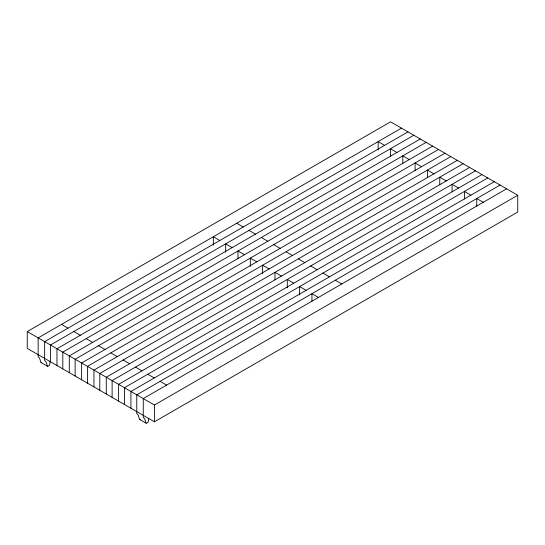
<?xml version="1.0" encoding="UTF-8"?>
<svg xmlns="http://www.w3.org/2000/svg" width="545" height="545" viewBox="0 0 545 545"><rect width="100%" height="100%" fill="white"/><g stroke="black" fill="none" stroke-linecap="round" stroke-linejoin="round"><path stroke-width="0.82" d="M50.154 361.301L49.629 364.932L48.267 366.22L47.449 366.233L40.957 362.486L39.547 358.126L38.15 356.621L38.15 337.893L401.481 128.123M148.771 418.233L148.247 421.871L146.884 423.152L146.067 423.165L139.581 419.418L138.164 415.058L136.768 413.56L136.768 394.832L500.106 185.062M27.25 331.598L390.581 121.835L517.75 195.253L517.75 212.032L154.419 421.803L27.25 348.384L27.25 331.598L154.419 405.024L517.75 195.253M407.973 131.87L44.636 341.64L44.636 360.368L46.032 361.873L47.449 366.233M413.812 135.242L50.481 345.012L50.481 361.791M420.297 138.989L56.966 348.759L56.966 365.538M426.135 142.361L62.804 352.131L62.804 368.911M432.628 146.108L69.29 355.871L69.29 372.657M438.466 149.48L75.135 359.244L75.135 376.03M444.952 153.22L81.621 362.99L81.621 379.776M450.79 156.592L87.459 366.363L87.459 383.142M457.282 160.339L93.944 370.109L93.944 386.889M463.121 163.711L99.789 373.482L99.789 390.261M469.606 167.458L106.275 377.229L106.275 394.008M475.444 170.83L112.113 380.594L112.113 397.38M481.937 174.577L118.606 384.341L118.606 401.127M487.775 177.942L124.444 387.713L124.444 404.499M494.26 181.689L130.929 391.46L130.929 408.239M506.591 188.808L143.26 398.579L143.26 417.306L144.65 418.805L146.067 423.165M40.957 362.486L41.774 362.473M139.581 419.418L140.399 419.412M384.613 145.358L378.128 141.611L378.128 150.004M396.944 152.471L390.452 148.731L390.452 156.279M409.268 159.59L402.782 155.843L402.782 163.398M421.598 166.709L415.106 162.962L415.106 170.517M433.922 173.828L427.437 170.081L427.437 177.629M446.253 180.94L439.76 177.2L439.76 184.748M458.577 188.059L452.091 184.312L452.091 191.867M470.907 195.178L464.415 191.431L464.415 198.98M483.231 202.297L476.746 198.55L476.746 206.099M236.687 223.273L243.172 227.02M249.011 230.385L255.503 234.132M261.341 237.504L267.827 241.251M273.665 244.623L280.157 248.37M285.996 251.742L292.481 255.482M298.319 258.855L304.812 262.601M310.65 265.974L317.135 269.721M322.981 273.093L329.466 276.84M335.304 280.205L341.79 283.952M219.819 240.502L213.327 236.755L213.327 245.148M232.143 247.621L225.657 243.874L225.657 252.267M244.473 254.733L237.981 250.993L237.981 258.541M256.797 261.852L250.312 258.105L250.312 266.498M269.128 268.971L262.635 265.224L262.635 273.617M281.452 276.09L274.966 272.343L274.966 279.892M293.782 283.202L287.29 279.456L287.29 287.849M306.106 290.322L299.621 286.575L299.621 294.968M318.437 297.441L311.944 293.694L311.944 301.242M61.51 324.411L67.996 328.158M73.834 331.524L80.319 335.27M86.165 338.643L92.65 342.389M98.488 345.762L104.981 349.508M110.819 352.881L117.304 356.621M123.143 359.993L129.635 363.74M135.473 367.112L141.959 370.859M147.797 374.231L154.29 377.978M160.128 381.343L166.613 385.09M154.419 405.024L154.419 421.803"/></g></svg>
